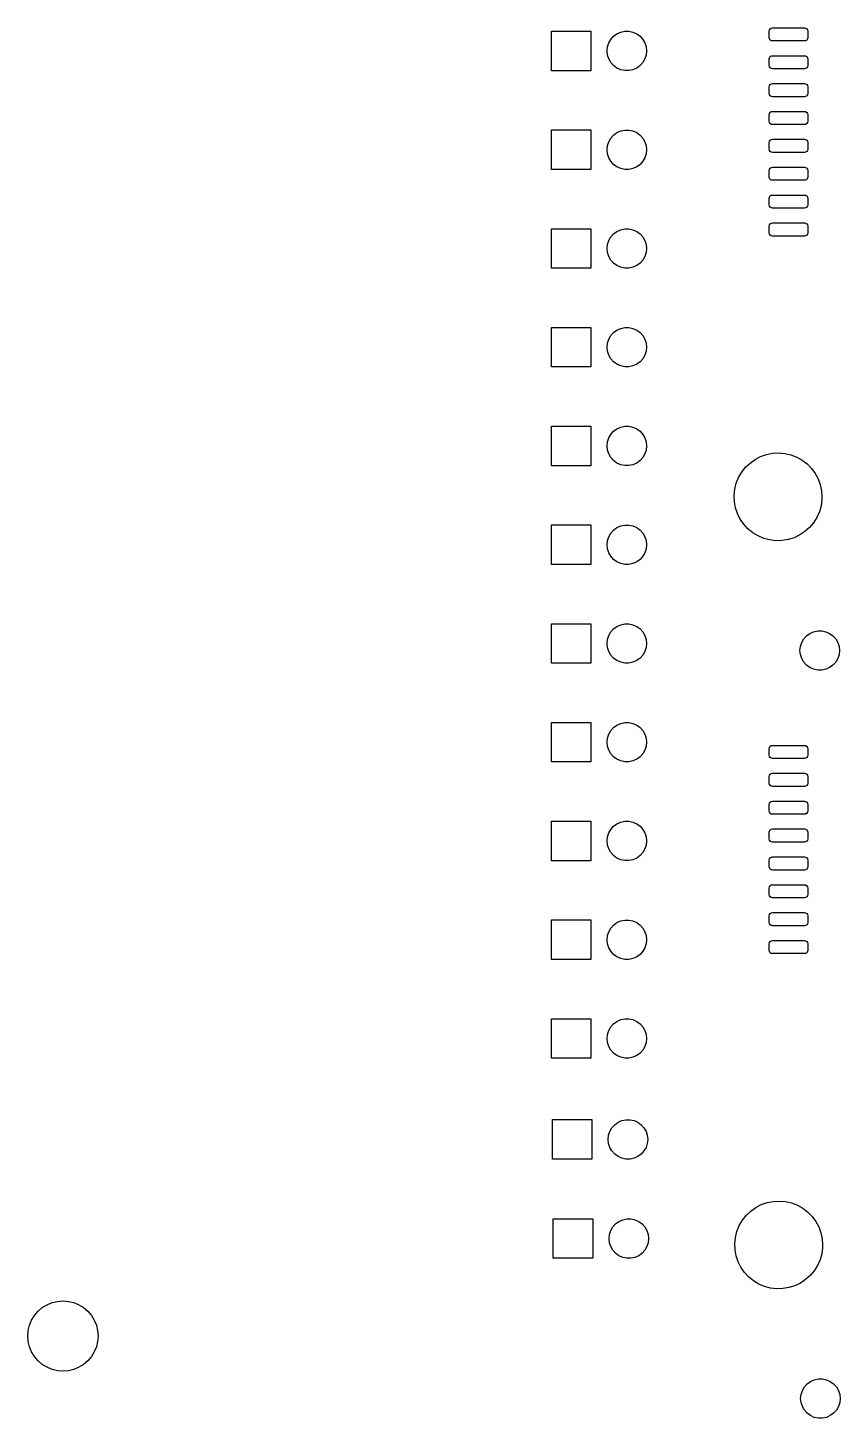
# Model space of a CAD drawing. Extents: x 119 to 479, y -311 to -51.
# Drawn here: x 210.4 to 247.4, y -178.3 to -115 of the extents above; entities that cross this region are included whole.
import ezdxf

# ---------------------------------------------------------------- set-up
doc = ezdxf.new("R2010")
doc.units = 0
doc.layers.add('BLACK', color=7, linetype='CONTINUOUS')

msp = doc.modelspace()

# ---------------------------------------------------------------- linework, layer by layer
at = {"layer": 'BLACK', "linetype": 'CONTINUOUS'}
for p, q in [((234.225, -116.91), (234.225, -115.11)), ((234.225, -115.11), (236.025, -115.11)), ((236.025, -115.11), (236.025, -116.91)), ((237.063, -115.341), (237.215, -115.231)), ((237.215, -115.231), (237.387, -115.154)), ((237.387, -115.154), (237.571, -115.115)), ((237.571, -115.115), (237.759, -115.115)), ((237.759, -115.115), (237.943, -115.154)), ((237.943, -115.154), (238.115, -115.231)), ((238.115, -115.231), (238.267, -115.341)), ((244.15, -115.105), (244.161, -115.048)), ((244.15, -115.405), (244.15, -115.105)), ((244.161, -115.048), (244.194, -114.999)), ((244.194, -114.999), (244.243, -114.966)), ((244.243, -114.966), (244.3, -114.955)), ((244.3, -114.955), (245.75, -114.955)), ((245.75, -114.955), (245.807, -114.966)), ((245.807, -114.966), (245.856, -114.999)), ((245.856, -114.999), (245.889, -115.048)), ((245.889, -115.048), (245.9, -115.105)), ((245.9, -115.105), (245.9, -115.405)), ((236.765, -116.01), (236.785, -115.823)), ((236.785, -115.823), (236.843, -115.644)), ((236.843, -115.644), (236.937, -115.481)), ((236.937, -115.481), (237.063, -115.341)), ((238.267, -115.341), (238.393, -115.481)), ((238.393, -115.481), (238.487, -115.644)), ((238.487, -115.644), (238.545, -115.823)), ((238.545, -115.823), (238.565, -116.01)), ((244.161, -115.462), (244.15, -115.405)), ((244.194, -115.511), (244.161, -115.462)), ((244.243, -115.544), (244.194, -115.511)), ((244.3, -115.555), (244.243, -115.544)), ((245.75, -115.555), (244.3, -115.555)), ((245.807, -115.544), (245.75, -115.555)), ((245.856, -115.511), (245.807, -115.544)), ((245.889, -115.462), (245.856, -115.511)), ((245.9, -115.405), (245.889, -115.462)), ((236.785, -116.197), (236.765, -116.01)), ((236.843, -116.376), (236.785, -116.197)), ((236.937, -116.539), (236.843, -116.376)), ((237.063, -116.679), (236.937, -116.539)), ((238.393, -116.539), (238.267, -116.679)), ((238.487, -116.376), (238.393, -116.539)), ((238.545, -116.197), (238.487, -116.376)), ((238.565, -116.01), (238.545, -116.197)), ((244.15, -116.375), (244.161, -116.318)), ((244.15, -116.675), (244.15, -116.375)), ((244.161, -116.318), (244.194, -116.269)), ((244.194, -116.269), (244.243, -116.236)), ((244.243, -116.236), (244.3, -116.225)), ((244.3, -116.225), (245.75, -116.225)), ((245.75, -116.225), (245.807, -116.236)), ((245.807, -116.236), (245.856, -116.269)), ((245.856, -116.269), (245.889, -116.318)), ((245.889, -116.318), (245.9, -116.375)), ((245.9, -116.375), (245.9, -116.675)), ((236.025, -116.91), (234.225, -116.91)), ((237.215, -116.789), (237.063, -116.679)), ((237.387, -116.866), (237.215, -116.789)), ((237.571, -116.905), (237.387, -116.866)), ((237.759, -116.905), (237.571, -116.905)), ((237.943, -116.866), (237.759, -116.905)), ((238.115, -116.789), (237.943, -116.866)), ((238.267, -116.679), (238.115, -116.789)), ((244.161, -116.732), (244.15, -116.675)), ((244.194, -116.781), (244.161, -116.732)), ((244.243, -116.814), (244.194, -116.781)), ((244.3, -116.825), (244.243, -116.814)), ((245.75, -116.825), (244.3, -116.825)), ((245.807, -116.814), (245.75, -116.825)), ((245.856, -116.781), (245.807, -116.814)), ((245.889, -116.732), (245.856, -116.781)), ((245.9, -116.675), (245.889, -116.732)), ((244.15, -117.645), (244.161, -117.588)), ((244.15, -117.945), (244.15, -117.645)), ((244.161, -117.588), (244.194, -117.539)), ((244.194, -117.539), (244.243, -117.506)), ((244.243, -117.506), (244.3, -117.495)), ((244.3, -117.495), (245.75, -117.495)), ((245.75, -117.495), (245.807, -117.506)), ((245.807, -117.506), (245.856, -117.539)), ((245.856, -117.539), (245.889, -117.588)), ((245.889, -117.588), (245.9, -117.645)), ((245.9, -117.645), (245.9, -117.945)), ((244.161, -118.002), (244.15, -117.945)), ((244.194, -118.051), (244.161, -118.002)), ((244.243, -118.084), (244.194, -118.051)), ((244.3, -118.095), (244.243, -118.084)), ((245.75, -118.095), (244.3, -118.095)), ((245.807, -118.084), (245.75, -118.095)), ((245.856, -118.051), (245.807, -118.084)), ((245.889, -118.002), (245.856, -118.051)), ((245.9, -117.945), (245.889, -118.002)), ((244.15, -118.915), (244.161, -118.858)), ((244.15, -119.215), (244.15, -118.915)), ((244.161, -118.858), (244.194, -118.809)), ((244.194, -118.809), (244.243, -118.776)), ((244.243, -118.776), (244.3, -118.765)), ((244.3, -118.765), (245.75, -118.765)), ((245.75, -118.765), (245.807, -118.776)), ((245.807, -118.776), (245.856, -118.809)), ((245.856, -118.809), (245.889, -118.858)), ((245.889, -118.858), (245.9, -118.915)), ((245.9, -118.915), (245.9, -119.215)), ((234.225, -121.41), (234.225, -119.61)), ((234.225, -119.61), (236.025, -119.61)), ((236.025, -119.61), (236.025, -121.41)), ((237.063, -119.841), (237.215, -119.731)), ((237.215, -119.731), (237.387, -119.654)), ((237.387, -119.654), (237.571, -119.615)), ((237.571, -119.615), (237.759, -119.615)), ((237.759, -119.615), (237.943, -119.654)), ((237.943, -119.654), (238.115, -119.731)), ((238.115, -119.731), (238.267, -119.841)), ((244.161, -119.272), (244.15, -119.215)), ((244.194, -119.321), (244.161, -119.272)), ((244.243, -119.354), (244.194, -119.321)), ((244.3, -119.365), (244.243, -119.354)), ((245.75, -119.365), (244.3, -119.365)), ((245.807, -119.354), (245.75, -119.365)), ((245.856, -119.321), (245.807, -119.354)), ((245.889, -119.272), (245.856, -119.321)), ((245.9, -119.215), (245.889, -119.272)), ((236.765, -120.51), (236.785, -120.323)), ((236.785, -120.323), (236.843, -120.144)), ((236.843, -120.144), (236.937, -119.981)), ((236.937, -119.981), (237.063, -119.841)), ((238.267, -119.841), (238.393, -119.981)), ((238.393, -119.981), (238.487, -120.144)), ((238.487, -120.144), (238.545, -120.323)), ((238.545, -120.323), (238.565, -120.51)), ((244.15, -120.185), (244.161, -120.128)), ((244.15, -120.485), (244.15, -120.185)), ((244.161, -120.128), (244.194, -120.079)), ((244.194, -120.079), (244.243, -120.046)), ((244.243, -120.046), (244.3, -120.035)), ((244.3, -120.035), (245.75, -120.035)), ((245.75, -120.035), (245.807, -120.046)), ((245.807, -120.046), (245.856, -120.079)), ((245.856, -120.079), (245.889, -120.128)), ((245.889, -120.128), (245.9, -120.185)), ((245.9, -120.185), (245.9, -120.485)), ((236.785, -120.697), (236.765, -120.51)), ((236.843, -120.876), (236.785, -120.697)), ((236.937, -121.039), (236.843, -120.876)), ((238.487, -120.876), (238.393, -121.039)), ((238.545, -120.697), (238.487, -120.876)), ((238.565, -120.51), (238.545, -120.697)), ((244.161, -120.542), (244.15, -120.485)), ((244.194, -120.591), (244.161, -120.542)), ((244.243, -120.624), (244.194, -120.591)), ((244.3, -120.635), (244.243, -120.624)), ((245.75, -120.635), (244.3, -120.635)), ((245.807, -120.624), (245.75, -120.635)), ((245.856, -120.591), (245.807, -120.624)), ((245.889, -120.542), (245.856, -120.591)), ((245.9, -120.485), (245.889, -120.542)), ((236.025, -121.41), (234.225, -121.41)), ((237.063, -121.179), (236.937, -121.039)), ((237.215, -121.289), (237.063, -121.179)), ((237.387, -121.366), (237.215, -121.289)), ((237.571, -121.405), (237.387, -121.366)), ((237.759, -121.405), (237.571, -121.405)), ((237.943, -121.366), (237.759, -121.405)), ((238.115, -121.289), (237.943, -121.366)), ((238.267, -121.179), (238.115, -121.289)), ((238.393, -121.039), (238.267, -121.179)), ((244.15, -121.455), (244.161, -121.398)), ((244.15, -121.755), (244.15, -121.455)), ((244.161, -121.398), (244.194, -121.349)), ((244.194, -121.349), (244.243, -121.316)), ((244.243, -121.316), (244.3, -121.305)), ((244.3, -121.305), (245.75, -121.305)), ((245.75, -121.305), (245.807, -121.316)), ((245.807, -121.316), (245.856, -121.349)), ((245.856, -121.349), (245.889, -121.398)), ((245.889, -121.398), (245.9, -121.455)), ((245.9, -121.455), (245.9, -121.755)), ((244.161, -121.812), (244.15, -121.755)), ((244.194, -121.861), (244.161, -121.812)), ((244.243, -121.894), (244.194, -121.861)), ((244.3, -121.905), (244.243, -121.894)), ((245.75, -121.905), (244.3, -121.905)), ((245.807, -121.894), (245.75, -121.905)), ((245.856, -121.861), (245.807, -121.894)), ((245.889, -121.812), (245.856, -121.861)), ((245.9, -121.755), (245.889, -121.812)), ((244.15, -122.725), (244.161, -122.668)), ((244.15, -123.025), (244.15, -122.725)), ((244.161, -122.668), (244.194, -122.619)), ((244.194, -122.619), (244.243, -122.586)), ((244.243, -122.586), (244.3, -122.575)), ((244.3, -122.575), (245.75, -122.575)), ((245.75, -122.575), (245.807, -122.586)), ((245.807, -122.586), (245.856, -122.619)), ((245.856, -122.619), (245.889, -122.668)), ((245.889, -122.668), (245.9, -122.725)), ((245.9, -122.725), (245.9, -123.025)), ((244.161, -123.082), (244.15, -123.025)), ((244.194, -123.131), (244.161, -123.082)), ((244.243, -123.164), (244.194, -123.131)), ((244.3, -123.175), (244.243, -123.164)), ((245.75, -123.175), (244.3, -123.175)), ((245.807, -123.164), (245.75, -123.175)), ((245.856, -123.131), (245.807, -123.164)), ((245.889, -123.082), (245.856, -123.131)), ((245.9, -123.025), (245.889, -123.082)), ((234.225, -125.91), (234.225, -124.11)), ((234.225, -124.11), (236.025, -124.11)), ((236.025, -124.11), (236.025, -125.91)), ((237.215, -124.231), (237.387, -124.154)), ((237.387, -124.154), (237.571, -124.115)), ((237.571, -124.115), (237.759, -124.115)), ((237.759, -124.115), (237.943, -124.154)), ((237.943, -124.154), (238.115, -124.231)), ((244.15, -123.995), (244.161, -123.938)), ((244.15, -124.295), (244.15, -123.995)), ((244.161, -123.938), (244.194, -123.889)), ((244.194, -123.889), (244.243, -123.856)), ((244.243, -123.856), (244.3, -123.845)), ((244.3, -123.845), (245.75, -123.845)), ((245.75, -123.845), (245.807, -123.856)), ((245.807, -123.856), (245.856, -123.889)), ((245.856, -123.889), (245.889, -123.938)), ((245.889, -123.938), (245.9, -123.995)), ((245.9, -123.995), (245.9, -124.295)), ((236.785, -124.823), (236.843, -124.644)), ((236.843, -124.644), (236.937, -124.481)), ((236.937, -124.481), (237.063, -124.341)), ((237.063, -124.341), (237.215, -124.231)), ((238.115, -124.231), (238.267, -124.341)), ((238.267, -124.341), (238.393, -124.481)), ((238.393, -124.481), (238.487, -124.644)), ((238.487, -124.644), (238.545, -124.823)), ((244.161, -124.352), (244.15, -124.295)), ((244.194, -124.401), (244.161, -124.352)), ((244.243, -124.434), (244.194, -124.401)), ((244.3, -124.445), (244.243, -124.434)), ((245.75, -124.445), (244.3, -124.445)), ((245.807, -124.434), (245.75, -124.445)), ((245.856, -124.401), (245.807, -124.434)), ((245.889, -124.352), (245.856, -124.401)), ((245.9, -124.295), (245.889, -124.352)), ((236.765, -125.01), (236.785, -124.823)), ((236.785, -125.197), (236.765, -125.01)), ((236.843, -125.376), (236.785, -125.197)), ((236.937, -125.539), (236.843, -125.376)), ((238.487, -125.376), (238.393, -125.539)), ((238.545, -125.197), (238.487, -125.376)), ((238.545, -124.823), (238.565, -125.01)), ((238.565, -125.01), (238.545, -125.197)), ((236.025, -125.91), (234.225, -125.91)), ((237.063, -125.679), (236.937, -125.539)), ((237.215, -125.789), (237.063, -125.679)), ((237.387, -125.866), (237.215, -125.789)), ((237.571, -125.905), (237.387, -125.866)), ((237.759, -125.905), (237.571, -125.905)), ((237.943, -125.866), (237.759, -125.905)), ((238.115, -125.789), (237.943, -125.866)), ((238.267, -125.679), (238.115, -125.789)), ((238.393, -125.539), (238.267, -125.679)), ((234.225, -130.41), (234.225, -128.61)), ((234.225, -128.61), (236.025, -128.61)), ((236.025, -128.61), (236.025, -130.41)), ((237.387, -128.654), (237.571, -128.615)), ((237.571, -128.615), (237.759, -128.615)), ((237.759, -128.615), (237.943, -128.654)), ((236.785, -129.323), (236.843, -129.144)), ((236.843, -129.144), (236.937, -128.981)), ((236.937, -128.981), (237.063, -128.841)), ((237.063, -128.841), (237.215, -128.731)), ((237.215, -128.731), (237.387, -128.654)), ((237.943, -128.654), (238.115, -128.731)), ((238.115, -128.731), (238.267, -128.841)), ((238.267, -128.841), (238.393, -128.981)), ((238.393, -128.981), (238.487, -129.144)), ((238.487, -129.144), (238.545, -129.323)), ((236.765, -129.51), (236.785, -129.323)), ((236.785, -129.697), (236.765, -129.51)), ((236.843, -129.876), (236.785, -129.697)), ((236.937, -130.039), (236.843, -129.876)), ((238.487, -129.876), (238.393, -130.039)), ((238.545, -129.697), (238.487, -129.876)), ((238.545, -129.323), (238.565, -129.51)), ((238.565, -129.51), (238.545, -129.697)), ((236.025, -130.41), (234.225, -130.41)), ((237.063, -130.179), (236.937, -130.039)), ((237.215, -130.289), (237.063, -130.179)), ((237.387, -130.366), (237.215, -130.289)), ((237.571, -130.405), (237.387, -130.366)), ((237.759, -130.405), (237.571, -130.405)), ((237.943, -130.366), (237.759, -130.405)), ((238.115, -130.289), (237.943, -130.366)), ((238.267, -130.179), (238.115, -130.289)), ((238.393, -130.039), (238.267, -130.179)), ((234.225, -134.91), (234.225, -133.11)), ((234.225, -133.11), (236.025, -133.11)), ((236.025, -133.11), (236.025, -134.91)), ((236.785, -133.823), (236.843, -133.644)), ((236.843, -133.644), (236.937, -133.481)), ((236.937, -133.481), (237.063, -133.341)), ((237.063, -133.341), (237.215, -133.231)), ((237.215, -133.231), (237.387, -133.154)), ((237.387, -133.154), (237.571, -133.115)), ((237.571, -133.115), (237.759, -133.115)), ((237.759, -133.115), (237.943, -133.154)), ((237.943, -133.154), (238.115, -133.231)), ((238.115, -133.231), (238.267, -133.341)), ((238.267, -133.341), (238.393, -133.481)), ((238.393, -133.481), (238.487, -133.644)), ((238.487, -133.644), (238.545, -133.823)), ((236.765, -134.01), (236.785, -133.823)), ((236.785, -134.197), (236.765, -134.01)), ((236.843, -134.376), (236.785, -134.197)), ((238.545, -134.197), (238.487, -134.376)), ((238.545, -133.823), (238.565, -134.01)), ((238.565, -134.01), (238.545, -134.197)), ((236.025, -134.91), (234.225, -134.91)), ((236.937, -134.539), (236.843, -134.376)), ((237.063, -134.679), (236.937, -134.539)), ((237.215, -134.789), (237.063, -134.679)), ((237.387, -134.866), (237.215, -134.789)), ((237.571, -134.905), (237.387, -134.866)), ((237.759, -134.905), (237.571, -134.905)), ((237.943, -134.866), (237.759, -134.905)), ((238.115, -134.789), (237.943, -134.866)), ((238.267, -134.679), (238.115, -134.789)), ((238.393, -134.539), (238.267, -134.679)), ((238.487, -134.376), (238.393, -134.539)), ((243.071, -134.984), (243.275, -134.789)), ((243.275, -134.789), (243.505, -134.625)), ((243.505, -134.625), (243.756, -134.494)), ((243.756, -134.494), (244.022, -134.401)), ((244.022, -134.401), (244.299, -134.346)), ((244.299, -134.346), (244.581, -134.33)), ((244.581, -134.33), (244.863, -134.355)), ((244.863, -134.355), (245.138, -134.418)), ((245.138, -134.418), (245.402, -134.52)), ((245.402, -134.52), (245.648, -134.658)), ((245.648, -134.658), (245.873, -134.83)), ((245.873, -134.83), (246.071, -135.031)), ((242.648, -135.712), (242.754, -135.45)), ((242.754, -135.45), (242.896, -135.206)), ((242.896, -135.206), (243.071, -134.984)), ((246.071, -135.031), (246.239, -135.258)), ((246.239, -135.258), (246.373, -135.507)), ((246.373, -135.507), (246.471, -135.772)), ((242.551, -136.267), (242.58, -135.986)), ((242.58, -135.986), (242.648, -135.712)), ((246.471, -135.772), (246.53, -136.048)), ((246.53, -136.048), (246.55, -136.33)), ((242.562, -136.549), (242.551, -136.267)), ((242.613, -136.827), (242.562, -136.549)), ((242.702, -137.095), (242.613, -136.827)), ((246.508, -136.736), (246.432, -137.007)), ((246.546, -136.456), (246.508, -136.736)), ((246.55, -136.33), (246.546, -136.456)), ((242.829, -137.348), (242.702, -137.095)), ((242.989, -137.58), (242.829, -137.348)), ((246.318, -137.266), (246.168, -137.506)), ((246.432, -137.007), (246.318, -137.266)), ((234.225, -139.41), (234.225, -137.61)), ((234.225, -137.61), (236.025, -137.61)), ((236.025, -137.61), (236.025, -139.41)), ((236.843, -138.144), (236.937, -137.981)), ((236.937, -137.981), (237.063, -137.841)), ((237.063, -137.841), (237.215, -137.731)), ((237.215, -137.731), (237.387, -137.654)), ((237.387, -137.654), (237.571, -137.615)), ((237.571, -137.615), (237.759, -137.615)), ((237.759, -137.615), (237.943, -137.654)), ((237.943, -137.654), (238.115, -137.731)), ((238.115, -137.731), (238.267, -137.841)), ((238.267, -137.841), (238.393, -137.981)), ((238.393, -137.981), (238.487, -138.144)), ((243.181, -137.788), (242.989, -137.58)), ((243.4, -137.966), (243.181, -137.788)), ((243.642, -138.112), (243.4, -137.966)), ((243.902, -138.222), (243.642, -138.112)), ((245.541, -138.067), (245.286, -138.19)), ((245.776, -137.91), (245.541, -138.067)), ((245.986, -137.722), (245.776, -137.91)), ((246.168, -137.506), (245.986, -137.722)), ((236.765, -138.51), (236.785, -138.323)), ((236.785, -138.697), (236.765, -138.51)), ((236.785, -138.323), (236.843, -138.144)), ((236.843, -138.876), (236.785, -138.697)), ((238.487, -138.144), (238.545, -138.323)), ((238.545, -138.697), (238.487, -138.876)), ((238.545, -138.323), (238.565, -138.51)), ((238.565, -138.51), (238.545, -138.697)), ((244.175, -138.295), (243.902, -138.222)), ((244.456, -138.328), (244.175, -138.295)), ((244.738, -138.321), (244.456, -138.328)), ((245.017, -138.275), (244.738, -138.321)), ((245.286, -138.19), (245.017, -138.275)), ((236.937, -139.039), (236.843, -138.876)), ((237.063, -139.179), (236.937, -139.039)), ((237.215, -139.289), (237.063, -139.179)), ((237.387, -139.366), (237.215, -139.289)), ((237.571, -139.405), (237.387, -139.366)), ((237.943, -139.366), (237.759, -139.405)), ((238.115, -139.289), (237.943, -139.366)), ((238.267, -139.179), (238.115, -139.289)), ((238.393, -139.039), (238.267, -139.179)), ((238.487, -138.876), (238.393, -139.039)), ((236.025, -139.41), (234.225, -139.41)), ((237.759, -139.405), (237.571, -139.405)), ((234.225, -143.91), (234.225, -142.11)), ((234.225, -142.11), (236.025, -142.11)), ((236.025, -142.11), (236.025, -143.91)), ((236.843, -142.644), (236.937, -142.481)), ((236.937, -142.481), (237.063, -142.341)), ((237.063, -142.341), (237.215, -142.231)), ((237.215, -142.231), (237.387, -142.154)), ((237.387, -142.154), (237.571, -142.115)), ((237.571, -142.115), (237.759, -142.115)), ((237.759, -142.115), (237.943, -142.154)), ((237.943, -142.154), (238.115, -142.231)), ((238.115, -142.231), (238.267, -142.341)), ((238.267, -142.341), (238.393, -142.481)), ((238.393, -142.481), (238.487, -142.644)), ((245.848, -142.661), (246, -142.551)), ((246, -142.551), (246.172, -142.474)), ((246.172, -142.474), (246.356, -142.435)), ((246.356, -142.435), (246.544, -142.435)), ((246.544, -142.435), (246.728, -142.474)), ((246.728, -142.474), (246.9, -142.551)), ((246.9, -142.551), (247.052, -142.661)), ((236.765, -143.01), (236.785, -142.823)), ((236.785, -143.197), (236.765, -143.01)), ((236.785, -142.823), (236.843, -142.644)), ((238.487, -142.644), (238.545, -142.823)), ((238.545, -142.823), (238.565, -143.01)), ((238.565, -143.01), (238.545, -143.197)), ((245.55, -143.33), (245.57, -143.143)), ((245.57, -143.143), (245.628, -142.964)), ((245.628, -142.964), (245.722, -142.801)), ((245.722, -142.801), (245.848, -142.661)), ((247.052, -142.661), (247.178, -142.801)), ((247.178, -142.801), (247.272, -142.964)), ((247.272, -142.964), (247.33, -143.143)), ((247.33, -143.143), (247.35, -143.33)), ((236.843, -143.376), (236.785, -143.197)), ((236.937, -143.539), (236.843, -143.376)), ((237.063, -143.679), (236.937, -143.539)), ((237.215, -143.789), (237.063, -143.679)), ((237.387, -143.866), (237.215, -143.789)), ((238.115, -143.789), (237.943, -143.866)), ((238.267, -143.679), (238.115, -143.789)), ((238.393, -143.539), (238.267, -143.679)), ((238.487, -143.376), (238.393, -143.539)), ((238.545, -143.197), (238.487, -143.376)), ((245.57, -143.517), (245.55, -143.33)), ((245.628, -143.696), (245.57, -143.517)), ((245.722, -143.859), (245.628, -143.696)), ((247.272, -143.696), (247.178, -143.859)), ((247.33, -143.517), (247.272, -143.696)), ((247.35, -143.33), (247.33, -143.517)), ((236.025, -143.91), (234.225, -143.91)), ((237.571, -143.905), (237.387, -143.866)), ((237.759, -143.905), (237.571, -143.905)), ((237.943, -143.866), (237.759, -143.905)), ((245.848, -143.999), (245.722, -143.859)), ((246, -144.109), (245.848, -143.999)), ((246.172, -144.186), (246, -144.109)), ((246.356, -144.225), (246.172, -144.186)), ((246.544, -144.225), (246.356, -144.225)), ((246.728, -144.186), (246.544, -144.225)), ((246.9, -144.109), (246.728, -144.186)), ((247.052, -143.999), (246.9, -144.109)), ((247.178, -143.859), (247.052, -143.999)), ((234.225, -148.41), (234.225, -146.61)), ((234.225, -146.61), (236.025, -146.61)), ((236.025, -146.61), (236.025, -148.41)), ((236.843, -147.144), (236.937, -146.981)), ((236.937, -146.981), (237.063, -146.841)), ((237.063, -146.841), (237.215, -146.731)), ((237.215, -146.731), (237.387, -146.654)), ((237.387, -146.654), (237.571, -146.615)), ((237.571, -146.615), (237.759, -146.615)), ((237.759, -146.615), (237.943, -146.654)), ((237.943, -146.654), (238.115, -146.731)), ((238.115, -146.731), (238.267, -146.841)), ((238.267, -146.841), (238.393, -146.981)), ((238.393, -146.981), (238.487, -147.144)), ((236.765, -147.51), (236.785, -147.323)), ((236.785, -147.697), (236.765, -147.51)), ((236.785, -147.323), (236.843, -147.144)), ((238.487, -147.144), (238.545, -147.323)), ((238.545, -147.323), (238.565, -147.51)), ((238.565, -147.51), (238.545, -147.697)), ((236.843, -147.876), (236.785, -147.697)), ((236.937, -148.039), (236.843, -147.876)), ((237.063, -148.179), (236.937, -148.039)), ((237.215, -148.289), (237.063, -148.179)), ((238.267, -148.179), (238.115, -148.289)), ((238.393, -148.039), (238.267, -148.179)), ((238.487, -147.876), (238.393, -148.039)), ((238.545, -147.697), (238.487, -147.876)), ((244.15, -147.805), (244.161, -147.748)), ((244.15, -148.105), (244.15, -147.805)), ((244.161, -148.162), (244.15, -148.105)), ((244.161, -147.748), (244.194, -147.699)), ((244.194, -148.211), (244.161, -148.162)), ((244.194, -147.699), (244.243, -147.666)), ((244.243, -148.244), (244.194, -148.211)), ((244.243, -147.666), (244.3, -147.655)), ((244.3, -148.255), (244.243, -148.244)), ((244.3, -147.655), (245.75, -147.655)), ((245.75, -148.255), (244.3, -148.255)), ((245.75, -147.655), (245.807, -147.666)), ((245.807, -148.244), (245.75, -148.255)), ((245.807, -147.666), (245.856, -147.699)), ((245.856, -148.211), (245.807, -148.244)), ((245.856, -147.699), (245.889, -147.748)), ((245.889, -148.162), (245.856, -148.211)), ((245.889, -147.748), (245.9, -147.805)), ((245.9, -148.105), (245.889, -148.162)), ((245.9, -147.805), (245.9, -148.105)), ((236.025, -148.41), (234.225, -148.41)), ((237.387, -148.366), (237.215, -148.289)), ((237.571, -148.405), (237.387, -148.366)), ((237.759, -148.405), (237.571, -148.405)), ((237.943, -148.366), (237.759, -148.405)), ((238.115, -148.289), (237.943, -148.366)), ((244.15, -149.075), (244.161, -149.018)), ((244.15, -149.375), (244.15, -149.075)), ((244.161, -149.432), (244.15, -149.375)), ((244.161, -149.018), (244.194, -148.969)), ((244.194, -149.481), (244.161, -149.432)), ((244.194, -148.969), (244.243, -148.936)), ((244.243, -149.514), (244.194, -149.481)), ((244.243, -148.936), (244.3, -148.925)), ((244.3, -149.525), (244.243, -149.514)), ((244.3, -148.925), (245.75, -148.925)), ((245.75, -149.525), (244.3, -149.525)), ((245.75, -148.925), (245.807, -148.936)), ((245.807, -149.514), (245.75, -149.525)), ((245.807, -148.936), (245.856, -148.969)), ((245.856, -149.481), (245.807, -149.514)), ((245.856, -148.969), (245.889, -149.018)), ((245.889, -149.432), (245.856, -149.481)), ((245.889, -149.018), (245.9, -149.075)), ((245.9, -149.375), (245.889, -149.432)), ((245.9, -149.075), (245.9, -149.375)), ((244.15, -150.345), (244.161, -150.288)), ((244.15, -150.645), (244.15, -150.345)), ((244.161, -150.702), (244.15, -150.645)), ((244.161, -150.288), (244.194, -150.239)), ((244.194, -150.751), (244.161, -150.702)), ((244.194, -150.239), (244.243, -150.206)), ((244.243, -150.784), (244.194, -150.751)), ((244.243, -150.206), (244.3, -150.195)), ((244.3, -150.795), (244.243, -150.784)), ((244.3, -150.195), (245.75, -150.195)), ((245.75, -150.795), (244.3, -150.795)), ((245.75, -150.195), (245.807, -150.206)), ((245.807, -150.784), (245.75, -150.795)), ((245.807, -150.206), (245.856, -150.239)), ((245.856, -150.751), (245.807, -150.784)), ((245.856, -150.239), (245.889, -150.288)), ((245.889, -150.702), (245.856, -150.751)), ((245.889, -150.288), (245.9, -150.345)), ((245.9, -150.645), (245.889, -150.702)), ((245.9, -150.345), (245.9, -150.645)), ((234.225, -152.91), (234.225, -151.11)), ((234.225, -151.11), (236.025, -151.11)), ((236.025, -151.11), (236.025, -152.91)), ((236.937, -151.481), (237.063, -151.341)), ((237.063, -151.341), (237.215, -151.231)), ((237.215, -151.231), (237.387, -151.154)), ((237.387, -151.154), (237.571, -151.115)), ((237.571, -151.115), (237.759, -151.115)), ((237.759, -151.115), (237.943, -151.154)), ((237.943, -151.154), (238.115, -151.231)), ((238.115, -151.231), (238.267, -151.341)), ((238.267, -151.341), (238.393, -151.481)), ((236.765, -152.01), (236.785, -151.823)), ((236.785, -152.197), (236.765, -152.01)), ((236.785, -151.823), (236.843, -151.644)), ((236.843, -151.644), (236.937, -151.481)), ((238.393, -151.481), (238.487, -151.644)), ((238.487, -151.644), (238.545, -151.823)), ((238.545, -151.823), (238.565, -152.01)), ((238.565, -152.01), (238.545, -152.197)), ((244.15, -151.615), (244.161, -151.558)), ((244.15, -151.915), (244.15, -151.615)), ((244.161, -151.972), (244.15, -151.915)), ((244.161, -151.558), (244.194, -151.509)), ((244.194, -152.021), (244.161, -151.972)), ((244.194, -151.509), (244.243, -151.476)), ((244.243, -152.054), (244.194, -152.021)), ((244.243, -151.476), (244.3, -151.465)), ((244.3, -152.065), (244.243, -152.054)), ((244.3, -151.465), (245.75, -151.465)), ((245.75, -151.465), (245.807, -151.476)), ((245.807, -152.054), (245.75, -152.065)), ((245.807, -151.476), (245.856, -151.509)), ((245.856, -152.021), (245.807, -152.054)), ((245.856, -151.509), (245.889, -151.558)), ((245.889, -151.972), (245.856, -152.021)), ((245.889, -151.558), (245.9, -151.615)), ((245.9, -151.915), (245.889, -151.972)), ((245.9, -151.615), (245.9, -151.915)), ((236.843, -152.376), (236.785, -152.197)), ((236.937, -152.539), (236.843, -152.376)), ((237.063, -152.679), (236.937, -152.539)), ((237.215, -152.789), (237.063, -152.679)), ((238.267, -152.679), (238.115, -152.789)), ((238.393, -152.539), (238.267, -152.679)), ((238.487, -152.376), (238.393, -152.539)), ((238.545, -152.197), (238.487, -152.376)), ((245.75, -152.065), (244.3, -152.065)), ((236.025, -152.91), (234.225, -152.91)), ((237.387, -152.866), (237.215, -152.789)), ((237.571, -152.905), (237.387, -152.866)), ((237.759, -152.905), (237.571, -152.905)), ((237.943, -152.866), (237.759, -152.905)), ((238.115, -152.789), (237.943, -152.866)), ((244.15, -152.885), (244.161, -152.828)), ((244.15, -153.185), (244.15, -152.885)), ((244.161, -153.242), (244.15, -153.185)), ((244.161, -152.828), (244.194, -152.779)), ((244.194, -153.291), (244.161, -153.242)), ((244.194, -152.779), (244.243, -152.746)), ((244.243, -153.324), (244.194, -153.291)), ((244.243, -152.746), (244.3, -152.735)), ((244.3, -153.335), (244.243, -153.324)), ((244.3, -152.735), (245.75, -152.735)), ((245.75, -152.735), (245.807, -152.746)), ((245.807, -153.324), (245.75, -153.335)), ((245.807, -152.746), (245.856, -152.779)), ((245.856, -153.291), (245.807, -153.324)), ((245.856, -152.779), (245.889, -152.828)), ((245.889, -153.242), (245.856, -153.291)), ((245.889, -152.828), (245.9, -152.885)), ((245.9, -153.185), (245.889, -153.242)), ((245.9, -152.885), (245.9, -153.185)), ((245.75, -153.335), (244.3, -153.335)), ((244.15, -154.155), (244.161, -154.098)), ((244.15, -154.455), (244.15, -154.155)), ((244.161, -154.512), (244.15, -154.455)), ((244.161, -154.098), (244.194, -154.049)), ((244.194, -154.561), (244.161, -154.512)), ((244.194, -154.049), (244.243, -154.016)), ((244.243, -154.594), (244.194, -154.561)), ((244.243, -154.016), (244.3, -154.005)), ((244.3, -154.605), (244.243, -154.594)), ((244.3, -154.005), (245.75, -154.005)), ((245.75, -154.005), (245.807, -154.016)), ((245.807, -154.594), (245.75, -154.605)), ((245.807, -154.016), (245.856, -154.049)), ((245.856, -154.561), (245.807, -154.594)), ((245.856, -154.049), (245.889, -154.098)), ((245.889, -154.512), (245.856, -154.561)), ((245.889, -154.098), (245.9, -154.155)), ((245.9, -154.455), (245.889, -154.512)), ((245.9, -154.155), (245.9, -154.455)), ((245.75, -154.605), (244.3, -154.605)), ((234.225, -157.41), (234.225, -155.61)), ((234.225, -155.61), (236.025, -155.61)), ((236.025, -155.61), (236.025, -157.41)), ((236.937, -155.981), (237.063, -155.841)), ((237.063, -155.841), (237.215, -155.731)), ((237.215, -155.731), (237.387, -155.654)), ((237.387, -155.654), (237.571, -155.615)), ((237.571, -155.615), (237.759, -155.615)), ((237.759, -155.615), (237.943, -155.654)), ((237.943, -155.654), (238.115, -155.731)), ((238.115, -155.731), (238.267, -155.841)), ((238.267, -155.841), (238.393, -155.981)), ((244.15, -155.425), (244.161, -155.368)), ((244.15, -155.725), (244.15, -155.425)), ((244.161, -155.782), (244.15, -155.725)), ((244.161, -155.368), (244.194, -155.319)), ((244.194, -155.831), (244.161, -155.782)), ((244.194, -155.319), (244.243, -155.286)), ((244.243, -155.864), (244.194, -155.831)), ((244.243, -155.286), (244.3, -155.275)), ((244.3, -155.875), (244.243, -155.864)), ((244.3, -155.275), (245.75, -155.275)), ((245.75, -155.275), (245.807, -155.286)), ((245.807, -155.864), (245.75, -155.875)), ((245.807, -155.286), (245.856, -155.319)), ((245.856, -155.831), (245.807, -155.864)), ((245.856, -155.319), (245.889, -155.368)), ((245.889, -155.782), (245.856, -155.831)), ((245.889, -155.368), (245.9, -155.425)), ((245.9, -155.725), (245.889, -155.782)), ((245.9, -155.425), (245.9, -155.725)), ((236.765, -156.51), (236.785, -156.323)), ((236.785, -156.323), (236.843, -156.144)), ((236.843, -156.144), (236.937, -155.981)), ((238.393, -155.981), (238.487, -156.144)), ((238.487, -156.144), (238.545, -156.323)), ((238.545, -156.323), (238.565, -156.51)), ((245.75, -155.875), (244.3, -155.875)), ((236.785, -156.697), (236.765, -156.51)), ((236.843, -156.876), (236.785, -156.697)), ((236.937, -157.039), (236.843, -156.876)), ((237.063, -157.179), (236.937, -157.039)), ((238.393, -157.039), (238.267, -157.179)), ((238.487, -156.876), (238.393, -157.039)), ((238.545, -156.697), (238.487, -156.876)), ((238.565, -156.51), (238.545, -156.697)), ((244.15, -156.695), (244.161, -156.638)), ((244.15, -156.995), (244.15, -156.695)), ((244.161, -157.052), (244.15, -156.995)), ((244.161, -156.638), (244.194, -156.589)), ((244.194, -157.101), (244.161, -157.052)), ((244.194, -156.589), (244.243, -156.556)), ((244.243, -157.134), (244.194, -157.101)), ((244.243, -156.556), (244.3, -156.545)), ((244.3, -156.545), (245.75, -156.545)), ((245.75, -156.545), (245.807, -156.556)), ((245.807, -156.556), (245.856, -156.589)), ((245.856, -157.101), (245.807, -157.134)), ((245.856, -156.589), (245.889, -156.638)), ((245.889, -157.052), (245.856, -157.101)), ((245.889, -156.638), (245.9, -156.695)), ((245.9, -156.995), (245.889, -157.052)), ((245.9, -156.695), (245.9, -156.995)), ((236.025, -157.41), (234.225, -157.41)), ((237.215, -157.289), (237.063, -157.179)), ((237.387, -157.366), (237.215, -157.289)), ((237.571, -157.405), (237.387, -157.366)), ((237.759, -157.405), (237.571, -157.405)), ((237.943, -157.366), (237.759, -157.405)), ((238.115, -157.289), (237.943, -157.366)), ((238.267, -157.179), (238.115, -157.289)), ((244.3, -157.145), (244.243, -157.134)), ((245.75, -157.145), (244.3, -157.145)), ((245.807, -157.134), (245.75, -157.145)), ((234.225, -161.91), (234.225, -160.11)), ((234.225, -160.11), (236.025, -160.11)), ((236.025, -160.11), (236.025, -161.91)), ((237.063, -160.341), (237.215, -160.231)), ((237.215, -160.231), (237.387, -160.154)), ((237.387, -160.154), (237.571, -160.115)), ((237.571, -160.115), (237.759, -160.115)), ((237.759, -160.115), (237.943, -160.154)), ((237.943, -160.154), (238.115, -160.231)), ((238.115, -160.231), (238.267, -160.341)), ((236.765, -161.01), (236.785, -160.823)), ((236.785, -160.823), (236.843, -160.644)), ((236.843, -160.644), (236.937, -160.481)), ((236.937, -160.481), (237.063, -160.341)), ((238.267, -160.341), (238.393, -160.481)), ((238.393, -160.481), (238.487, -160.644)), ((238.487, -160.644), (238.545, -160.823)), ((238.545, -160.823), (238.565, -161.01)), ((236.785, -161.197), (236.765, -161.01)), ((236.843, -161.376), (236.785, -161.197)), ((236.937, -161.539), (236.843, -161.376)), ((237.063, -161.679), (236.937, -161.539)), ((238.393, -161.539), (238.267, -161.679)), ((238.487, -161.376), (238.393, -161.539)), ((238.545, -161.197), (238.487, -161.376)), ((238.565, -161.01), (238.545, -161.197)), ((236.025, -161.91), (234.225, -161.91)), ((237.215, -161.789), (237.063, -161.679)), ((237.387, -161.866), (237.215, -161.789)), ((237.571, -161.905), (237.387, -161.866)), ((237.759, -161.905), (237.571, -161.905)), ((237.943, -161.866), (237.759, -161.905)), ((238.115, -161.789), (237.943, -161.866)), ((238.267, -161.679), (238.115, -161.789)), ((234.275, -166.51), (234.275, -164.71)), ((234.275, -164.71), (236.075, -164.71)), ((236.075, -164.71), (236.075, -166.51)), ((237.437, -164.754), (237.621, -164.715)), ((237.621, -164.715), (237.809, -164.715)), ((237.809, -164.715), (237.993, -164.754)), ((236.835, -165.423), (236.893, -165.244)), ((236.893, -165.244), (236.987, -165.081)), ((236.987, -165.081), (237.113, -164.941)), ((237.113, -164.941), (237.265, -164.831)), ((237.265, -164.831), (237.437, -164.754)), ((237.993, -164.754), (238.165, -164.831)), ((238.165, -164.831), (238.317, -164.941)), ((238.317, -164.941), (238.443, -165.081)), ((238.443, -165.081), (238.537, -165.244)), ((238.537, -165.244), (238.595, -165.423)), ((236.815, -165.61), (236.835, -165.423)), ((236.835, -165.797), (236.815, -165.61)), ((236.893, -165.976), (236.835, -165.797)), ((236.987, -166.139), (236.893, -165.976)), ((238.537, -165.976), (238.443, -166.139)), ((238.595, -165.797), (238.537, -165.976)), ((238.595, -165.423), (238.615, -165.61)), ((238.615, -165.61), (238.595, -165.797)), ((236.075, -166.51), (234.275, -166.51)), ((237.113, -166.279), (236.987, -166.139)), ((237.265, -166.389), (237.113, -166.279)), ((237.437, -166.466), (237.265, -166.389)), ((237.621, -166.505), (237.437, -166.466)), ((237.809, -166.505), (237.621, -166.505)), ((237.993, -166.466), (237.809, -166.505)), ((238.165, -166.389), (237.993, -166.466)), ((238.317, -166.279), (238.165, -166.389)), ((238.443, -166.139), (238.317, -166.279)), ((243.786, -168.584), (244.052, -168.491)), ((244.052, -168.491), (244.329, -168.436)), ((244.329, -168.436), (244.611, -168.42)), ((244.611, -168.42), (244.893, -168.445)), ((244.893, -168.445), (245.168, -168.508)), ((245.168, -168.508), (245.432, -168.61)), ((242.926, -169.296), (243.101, -169.074)), ((243.101, -169.074), (243.305, -168.879)), ((243.305, -168.879), (243.535, -168.715)), ((243.535, -168.715), (243.786, -168.584)), ((245.432, -168.61), (245.678, -168.748)), ((245.678, -168.748), (245.903, -168.92)), ((245.903, -168.92), (246.101, -169.121)), ((246.101, -169.121), (246.269, -169.348)), ((234.315, -171.03), (234.315, -169.23)), ((234.315, -169.23), (236.115, -169.23)), ((236.115, -169.23), (236.115, -171.03)), ((236.875, -169.943), (236.933, -169.764)), ((236.933, -169.764), (237.027, -169.601)), ((237.027, -169.601), (237.153, -169.461)), ((237.153, -169.461), (237.305, -169.351)), ((237.305, -169.351), (237.477, -169.274)), ((237.477, -169.274), (237.661, -169.235)), ((237.661, -169.235), (237.849, -169.235)), ((237.849, -169.235), (238.033, -169.274)), ((238.033, -169.274), (238.205, -169.351)), ((238.205, -169.351), (238.357, -169.461)), ((238.357, -169.461), (238.483, -169.601)), ((238.483, -169.601), (238.577, -169.764)), ((238.577, -169.764), (238.635, -169.943)), ((242.61, -170.076), (242.678, -169.802)), ((242.678, -169.802), (242.784, -169.54)), ((242.784, -169.54), (242.926, -169.296)), ((246.269, -169.348), (246.403, -169.597)), ((246.403, -169.597), (246.501, -169.862)), ((236.855, -170.13), (236.875, -169.943)), ((236.875, -170.317), (236.855, -170.13)), ((236.933, -170.496), (236.875, -170.317)), ((238.635, -170.317), (238.577, -170.496)), ((238.635, -169.943), (238.655, -170.13)), ((238.655, -170.13), (238.635, -170.317)), ((242.581, -170.357), (242.61, -170.076)), ((242.592, -170.639), (242.581, -170.357)), ((246.501, -169.862), (246.56, -170.138)), ((246.56, -170.138), (246.58, -170.42)), ((246.58, -170.42), (246.576, -170.546)), ((236.115, -171.03), (234.315, -171.03)), ((237.027, -170.659), (236.933, -170.496)), ((237.153, -170.799), (237.027, -170.659)), ((237.305, -170.909), (237.153, -170.799)), ((237.477, -170.986), (237.305, -170.909)), ((237.661, -171.025), (237.477, -170.986)), ((237.849, -171.025), (237.661, -171.025)), ((238.033, -170.986), (237.849, -171.025)), ((238.205, -170.909), (238.033, -170.986)), ((238.357, -170.799), (238.205, -170.909)), ((238.483, -170.659), (238.357, -170.799)), ((238.577, -170.496), (238.483, -170.659)), ((242.643, -170.917), (242.592, -170.639)), ((242.732, -171.185), (242.643, -170.917)), ((246.538, -170.826), (246.462, -171.097)), ((246.576, -170.546), (246.538, -170.826)), ((242.859, -171.438), (242.732, -171.185)), ((243.019, -171.67), (242.859, -171.438)), ((243.211, -171.878), (243.019, -171.67)), ((246.198, -171.596), (246.016, -171.812)), ((246.348, -171.356), (246.198, -171.596)), ((246.462, -171.097), (246.348, -171.356)), ((243.43, -172.056), (243.211, -171.878)), ((243.672, -172.202), (243.43, -172.056)), ((243.932, -172.312), (243.672, -172.202)), ((244.205, -172.385), (243.932, -172.312)), ((245.316, -172.28), (245.047, -172.365)), ((245.571, -172.157), (245.316, -172.28)), ((245.806, -172), (245.571, -172.157)), ((246.016, -171.812), (245.806, -172)), ((211.73, -172.99), (211.98, -172.97)), ((211.98, -172.97), (212.23, -172.99)), ((244.486, -172.418), (244.205, -172.385)), ((244.768, -172.411), (244.486, -172.418)), ((245.047, -172.365), (244.768, -172.411)), ((210.686, -173.63), (210.849, -173.439)), ((210.849, -173.439), (211.04, -173.276)), ((211.04, -173.276), (211.254, -173.144)), ((211.254, -173.144), (211.486, -173.048)), ((211.486, -173.048), (211.73, -172.99)), ((212.23, -172.99), (212.474, -173.048)), ((212.474, -173.048), (212.706, -173.144)), ((212.706, -173.144), (212.92, -173.276)), ((212.92, -173.276), (213.111, -173.439)), ((213.111, -173.439), (213.274, -173.63)), ((210.4, -174.32), (210.458, -174.076)), ((210.458, -174.076), (210.554, -173.844)), ((210.554, -173.844), (210.686, -173.63)), ((213.274, -173.63), (213.406, -173.844)), ((213.406, -173.844), (213.502, -174.076)), ((213.502, -174.076), (213.56, -174.32)), ((210.38, -174.57), (210.4, -174.32)), ((210.4, -174.82), (210.38, -174.57)), ((210.458, -175.064), (210.4, -174.82)), ((213.56, -174.82), (213.502, -175.064)), ((213.56, -174.32), (213.58, -174.57)), ((213.58, -174.57), (213.56, -174.82)), ((210.554, -175.296), (210.458, -175.064)), ((210.686, -175.51), (210.554, -175.296)), ((213.406, -175.296), (213.274, -175.51)), ((213.502, -175.064), (213.406, -175.296)), ((210.849, -175.701), (210.686, -175.51)), ((211.04, -175.864), (210.849, -175.701)), ((211.254, -175.996), (211.04, -175.864)), ((211.486, -176.092), (211.254, -175.996)), ((211.73, -176.15), (211.486, -176.092)), ((212.474, -176.092), (212.23, -176.15)), ((212.706, -175.996), (212.474, -176.092)), ((212.92, -175.864), (212.706, -175.996)), ((213.111, -175.701), (212.92, -175.864)), ((213.274, -175.51), (213.111, -175.701)), ((211.98, -176.17), (211.73, -176.15)), ((212.23, -176.15), (211.98, -176.17)), ((245.752, -176.891), (245.878, -176.751)), ((245.878, -176.751), (246.03, -176.641)), ((246.03, -176.641), (246.202, -176.564)), ((246.202, -176.564), (246.386, -176.525)), ((246.386, -176.525), (246.574, -176.525)), ((246.574, -176.525), (246.758, -176.564)), ((246.758, -176.564), (246.93, -176.641)), ((246.93, -176.641), (247.082, -176.751)), ((247.082, -176.751), (247.208, -176.891)), ((245.58, -177.42), (245.6, -177.233)), ((245.6, -177.233), (245.658, -177.054)), ((245.658, -177.054), (245.752, -176.891)), ((247.208, -176.891), (247.302, -177.054)), ((247.302, -177.054), (247.36, -177.233)), ((247.36, -177.233), (247.38, -177.42)), ((245.6, -177.607), (245.58, -177.42)), ((245.658, -177.786), (245.6, -177.607)), ((245.752, -177.949), (245.658, -177.786)), ((245.878, -178.089), (245.752, -177.949)), ((247.208, -177.949), (247.082, -178.089)), ((247.302, -177.786), (247.208, -177.949)), ((247.36, -177.607), (247.302, -177.786)), ((247.38, -177.42), (247.36, -177.607)), ((246.03, -178.199), (245.878, -178.089)), ((246.202, -178.276), (246.03, -178.199)), ((246.386, -178.315), (246.202, -178.276)), ((246.574, -178.315), (246.386, -178.315)), ((246.758, -178.276), (246.574, -178.315)), ((246.93, -178.199), (246.758, -178.276)), ((247.082, -178.089), (246.93, -178.199))]:
    msp.add_line(p, q, dxfattribs=at)

doc.saveas('drawing.dxf')
